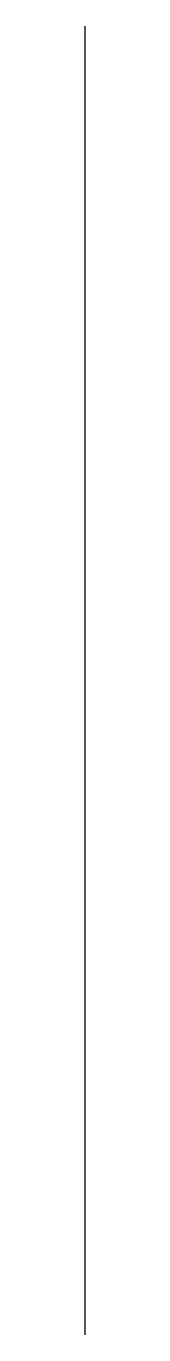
# Model space of a CAD drawing. Header units: inches. Extents: x 0.32 to 0.32, y 0.46 to 2.11.
import ezdxf

# ---------------------------------------------------------------- set-up
doc = ezdxf.new("R2010")
doc.units = ezdxf.units.IN
doc.header["$MEASUREMENT"] = 0
doc.layers.get('0').update_dxf_attribs({"true_color": 0xc2ced6})

msp = doc.modelspace()

# ---------------------------------------------------------------- linework, layer by layer
msp.add_line((0.3162, 0.4587), (0.3162, 2.1072))

doc.saveas('drawing.dxf')
